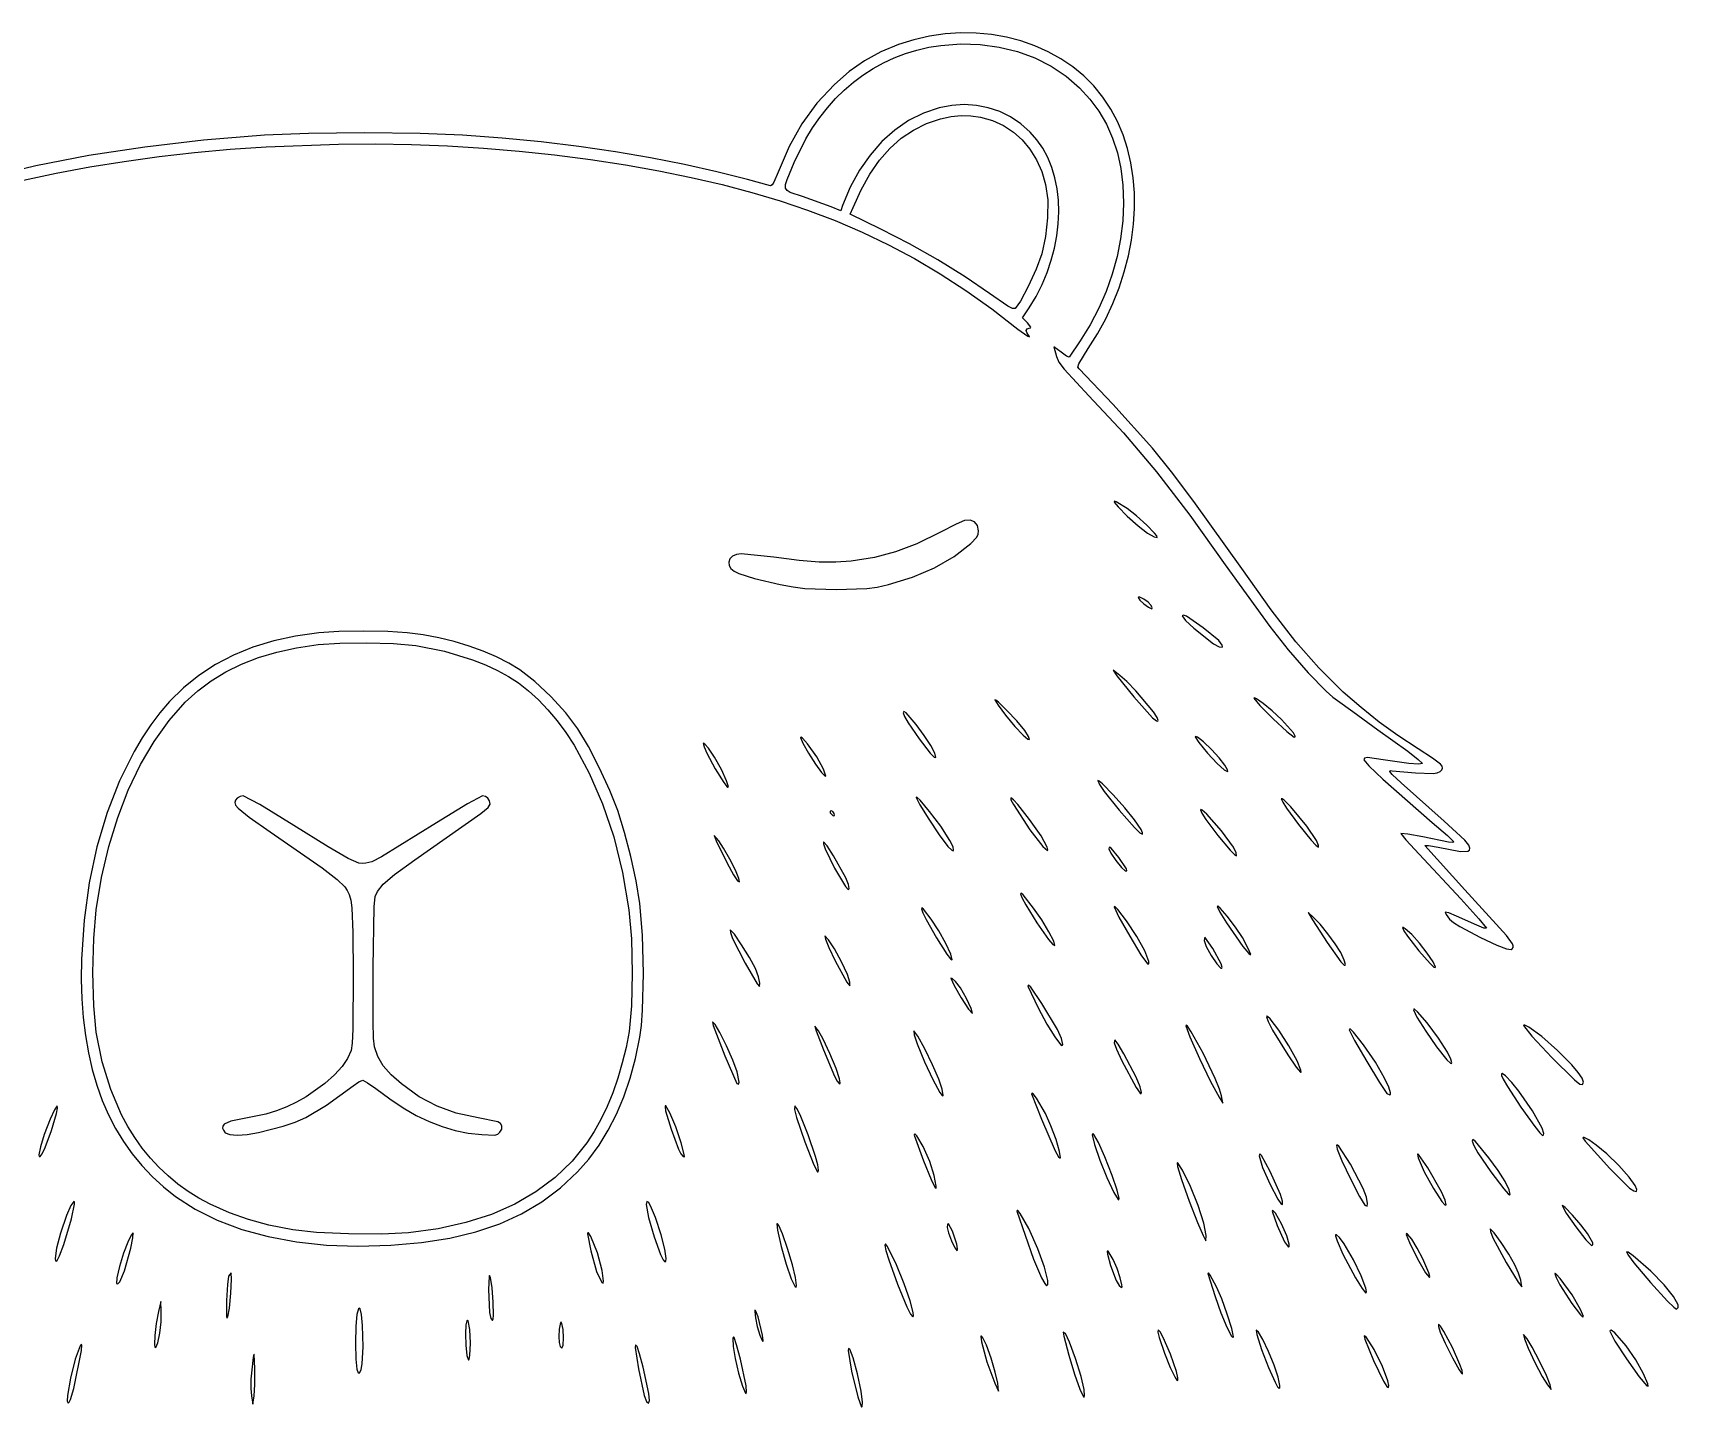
# Model space of a CAD drawing. Extents: x 32 to 537, y 39 to 304.
# Drawn here: x 221.1 to 537.4, y 39.5 to 303.7 of the extents above; entities that cross this region are included whole.
import ezdxf

# ---------------------------------------------------------------- set-up
doc = ezdxf.new("R2010")
doc.units = 0

msp = doc.modelspace()

# ---------------------------------------------------------------- linework, layer by layer
at = {"layer": 'Layer 1', "color": 7}
for points in [[(219.317931, 275.387447), (225.644388, 276.736564), (232.111198, 277.943261), (238.701722, 279.006608), (245.399319, 279.925674), (252.18735, 280.699529), (259.049175, 281.327243), (265.968154, 281.807886), (279.911015, 282.324237), (286.901618, 282.358085), (293.882815, 282.241141), (300.837968, 281.972475), (307.750436, 281.551157), (314.603579, 280.976257), (321.380758, 280.246843), (328.337168, 279.342023), (335.029408, 278.319793), (341.464506, 277.178501), (347.64949, 275.916493), (353.591388, 274.532115), (359.297227, 273.023714), (364.774037, 271.389635), (370.028844, 269.628225), (375.363096, 267.617184), (380.542731, 265.406465), (385.604958, 262.974984), (390.586982, 260.301657), (395.526012, 257.3654), (400.459254, 254.14513), (405.423915, 250.619761), (410.457203, 246.768211), (412.366614, 245.387967), (412.704509, 245.255124), (412.503315, 245.568766), (412.158254, 246.066514), (412.071162, 246.508037), (412.235425, 246.823884), (412.644427, 246.9446), (412.891922, 246.984839), (412.931059, 247.134218), (412.291649, 247.932378), (411.374426, 248.884879), (412.644427, 250.825158), (413.966095, 253.041803), (415.113252, 255.315912), (416.085847, 257.632189), (416.883826, 259.975337), (417.507139, 262.330062), (417.955734, 264.681065), (418.229559, 267.013052), (418.328562, 269.310725), (418.252692, 271.558789), (418.001898, 273.741948), (417.576127, 275.844904), (416.975328, 277.852363), (416.199449, 279.749027), (415.248438, 281.5196), (414.122244, 283.148787), (412.820816, 284.62129), (410.999668, 286.226361), (409.040028, 287.546592), (406.958844, 288.578261), (404.773067, 289.317648), (402.499648, 289.761032), (400.155534, 289.904692), (397.757677, 289.744909), (395.323027, 289.27796), (392.311874, 288.276195), (389.45699, 286.846548), (386.779047, 285.010931), (384.298714, 282.791255), (382.036663, 280.209429), (380.013564, 277.287367), (378.250087, 274.046977), (376.766904, 270.51017), (376.449404, 269.522392), (374.57968, 270.263226), (369.076344, 272.238783), (366.714936, 273.04025), (366.087377, 273.398402), (365.795508, 273.861561), (365.814525, 274.529773), (366.119623, 275.503082), (367.488843, 278.765176), (369.711413, 283.325107), (370.985918, 285.438571), (372.364345, 287.4369), (373.843024, 289.316993), (375.418286, 291.07575), (377.086463, 292.71007), (378.843884, 294.216852), (380.686883, 295.592996), (382.611788, 296.835402), (384.614931, 297.940968), (386.692644, 298.906595), (388.841256, 299.729181), (391.0571, 300.405625), (393.336506, 300.932829), (395.675805, 301.30769), (399.481191, 301.584056), (403.225805, 301.468094), (406.872028, 300.970966), (410.382238, 300.103835), (413.718815, 298.877862), (416.844138, 297.304211), (419.720588, 295.394042), (422.310544, 293.158518), (424.313661, 290.980941), (426.038966, 288.649574), (427.489766, 286.15615), (428.669367, 283.492401), (429.581078, 280.650057), (430.228205, 277.620852), (430.614056, 274.396516), (430.741938, 270.968782), (430.605581, 267.548558), (430.200093, 264.12544), (429.530848, 260.716378), (428.603221, 257.338322), (427.422586, 254.008222), (425.994318, 250.743027), (424.32379, 247.559688), (422.416377, 244.475154), (420.299709, 241.33543), (419.788181, 241.564735), (418.747486, 242.323208), (417.336374, 243.346264), (417.865541, 241.511819), (418.35006, 240.420963), (419.333979, 239.055602), (424.109712, 233.927092), (430.760128, 226.806488), (437.12281, 219.295624), (443.531794, 210.97778), (450.321117, 201.436238), (458.858345, 189.547619), (462.391086, 185.098758), (466.271092, 180.679662), (469.707922, 177.140307), (471.013131, 175.966149), (471.911131, 175.330666), (474.80391, 173.249276), (479.636969, 169.686218), (485.378431, 165.611632), (487.405802, 164.020824), (488.209474, 163.230381), (487.481318, 163.096986), (485.612146, 163.195103), (480.660025, 163.900659), (477.643773, 164.376909), (477.09807, 164.257847), (476.955856, 163.900659), (477.90064, 162.745862), (480.571831, 160.218538), (490.114475, 151.906207), (493.024894, 149.375025), (494.241978, 148.16676), (494.040233, 148.022893), (493.210102, 148.100614), (488.315308, 149.119261), (485.418118, 149.666066), (484.081972, 149.789539), (485.034472, 148.537177), (487.574474, 145.803147), (495.622222, 137.182135), (499.049129, 133.356147), (500.521426, 131.550916), (500.040766, 131.581784), (498.686981, 132.115361), (494.735867, 133.879251), (493.289477, 134.478974), (492.583921, 134.655363), (492.782359, 134.196751), (493.430589, 133.314806), (494.168666, 132.663821), (495.392916, 131.864007), (499.392537, 129.751748), (502.511315, 128.28331), (504.340248, 127.555705), (505.256369, 127.449872), (505.489946, 127.592912), (505.636707, 127.846747), (505.677911, 128.139029), (505.536386, 128.551201), (504.384345, 130.122165), (496.358646, 138.959254), (488.668086, 147.425926), (489.369232, 147.452385), (491.208087, 147.108426), (495.547257, 146.332314), (496.962778, 146.358773), (497.229015, 146.57044), (497.346424, 146.967315), (497.145231, 147.524043), (496.345417, 148.48426), (492.407532, 152.117874), (484.09961, 159.508573), (482.42612, 161.097176), (481.930026, 161.713435), (482.040269, 161.858956), (482.388637, 161.819269), (486.868918, 161.395935), (490.251177, 161.303331), (491.070835, 161.440583), (491.596143, 161.713435), (491.92074, 162.014192), (492.056408, 162.326938), (491.976275, 162.680199), (491.653469, 163.102499), (490.172353, 164.26832), (487.398085, 166.052605), (483.512015, 168.584338), (479.883913, 171.198754), (476.414562, 173.965305), (473.004742, 176.953445), (468.289644, 181.586412), (463.858973, 186.606333), (459.124031, 192.744119), (453.496119, 200.730682), (444.288613, 213.620308), (439.992439, 219.289561), (436.351108, 223.837641), (428.709055, 232.308723), (422.20471, 239.112928), (421.989185, 239.461297), (422.147384, 240.074248), (423.9686, 242.993486), (425.750181, 245.827045), (427.336941, 248.735224), (428.727538, 251.703348), (429.920627, 254.71674), (430.914865, 257.760725), (431.708908, 260.820627), (432.301413, 263.881768), (432.691036, 266.929474), (432.876434, 269.949067), (432.856263, 272.925873), (432.62918, 275.845214), (432.19384, 278.692415), (431.5489, 281.4528), (430.693018, 284.111692), (429.624848, 286.654415), (428.343048, 289.066293), (426.814174, 291.372278), (425.06986, 293.49786), (423.127006, 295.437924), (421.002509, 297.187353), (418.713268, 298.741032), (416.27618, 300.093844), (413.708144, 301.240674), (411.026058, 302.176406), (408.24682, 302.895923), (405.387328, 303.39411), (402.464482, 303.665851), (399.495178, 303.706029), (396.496315, 303.509529), (393.484792, 303.071235), (390.477506, 302.386031), (387.491355, 301.448801), (384.109096, 300.049265), (380.991421, 298.348764), (378.045724, 296.284462), (375.179403, 293.793518), (371.845651, 290.211168), (368.961691, 286.248479), (366.487835, 281.842612), (364.384396, 276.93073), (363.555368, 275.030139), (363.203692, 274.50483), (362.938006, 274.320173), (358.493004, 275.48434), (352.605538, 277.001561), (346.391065, 278.401373), (339.876454, 279.678815), (333.088578, 280.828927), (326.054309, 281.846747), (318.800518, 282.727314), (311.354077, 283.465667), (303.741858, 284.056846), (295.566228, 284.368834), (284.877054, 284.46254), (274.095277, 284.34458), (265.641834, 284.021568), (253.912517, 283.071272), (242.636299, 281.763789), (231.882633, 280.112347), (221.720973, 278.130175), (212.910342, 276.017917)], [(403.29581, 287.478792), (405.578876, 286.832836), (407.682935, 285.883023), (409.594344, 284.642995), (411.29946, 283.126394), (412.784642, 281.346863), (414.036246, 279.318045), (415.04063, 277.053582), (415.784151, 274.567117), (416.184333, 271.610397), (416.181026, 268.164197), (415.794073, 264.585705), (415.043317, 261.232109), (413.95632, 258.274837), (412.459218, 254.95707), (410.975346, 252.148627), (409.928036, 250.719325), (409.44903, 250.719876), (408.556612, 251.147068), (404.989144, 253.612104), (400.307118, 256.821833), (395.102541, 260.054712), (389.62015, 263.161915), (384.104686, 265.994612), (378.213294, 268.852114), (378.777739, 270.157392), (380.321142, 273.543165), (382.016682, 276.559762), (383.867664, 279.211729), (385.877396, 281.503615), (388.049185, 283.439966), (390.38634, 285.025331), (392.892166, 286.264257), (395.569971, 287.161292), (397.660181, 287.612738), (399.565182, 287.809522), (401.404038, 287.761566), (403.29581, 287.478792), (403.29581, 287.478792)], [(428.978048, 213.501246), (429.718331, 212.549296), (431.487182, 210.806904), (433.606606, 208.912376), (435.398608, 207.50402), (436.620101, 206.794054), (437.233053, 206.69263), (437.142172, 206.984154), (436.730896, 207.523312), (435.226628, 209.078291), (433.279184, 210.825094), (431.447494, 212.231245), (429.379333, 213.567391), (429.05136, 213.664957), (428.978048, 213.501246), (428.978048, 213.501246)], [(400.226641, 209.973466), (398.577404, 209.25468), (395.605249, 207.715686), (391.03016, 205.475546), (386.944549, 203.896865), (382.885397, 202.834121), (378.389683, 202.141794), (375.46383, 201.920205), (372.286623, 201.956586), (368.447958, 202.270778), (363.537729, 202.882628), (357.293558, 203.552906), (356.353185, 203.428331), (355.591405, 203.085475), (355.080979, 202.57064), (354.894668, 201.930127), (354.989201, 201.299605), (355.306977, 200.742258), (355.899258, 200.235346), (356.817308, 199.756133), (359.835765, 198.789852), (364.772452, 197.661513), (367.292059, 197.17038), (369.530545, 196.880992), (375.532181, 196.709013), (381.445622, 196.850124), (383.405194, 197.125732), (385.586354, 197.626236), (390.189556, 199.043962), (394.445492, 200.871793), (398.231792, 203.043583), (401.426086, 205.493185), (402.572615, 206.767596), (402.805228, 207.333694), (402.872476, 207.962631), (402.677346, 208.966395), (402.131642, 209.669195), (401.294897, 210.021421), (400.226641, 209.973466), (400.226641, 209.973466)], [(433.564162, 195.121512), (433.907569, 194.636442), (434.697461, 193.913247), (435.573343, 193.256198), (436.174719, 192.969566), (436.240865, 193.154774), (436.068886, 193.604566), (435.513812, 194.223582), (434.671003, 194.82606), (433.900955, 195.197028), (433.65587, 195.228517), (433.564162, 195.121512), (433.564162, 195.121512)], [(442.030834, 191.593732), (442.695049, 190.745962), (444.301842, 189.230119), (448.02806, 186.231506), (449.115608, 185.636193), (449.690526, 185.570047), (449.766112, 185.72301), (449.689975, 185.993381), (449.051116, 186.866507), (446.052503, 189.313904), (442.842223, 191.523176), (442.264549, 191.730433), (442.030834, 191.593732), (442.030834, 191.593732)], [(276.084063, 188.348174), (271.642367, 187.71903), (267.425568, 186.787683), (263.443586, 185.559505), (259.706344, 184.039873), (256.223764, 182.234159), (253.005767, 180.147739), (250.062276, 177.785987), (247.403211, 175.154277), (245.557328, 172.977191), (243.804876, 170.6443), (242.148335, 168.162684), (240.590186, 165.539423), (237.778987, 159.896284), (235.39112, 153.77152), (233.446432, 147.22177), (231.964764, 140.303669), (230.965961, 133.073856), (230.469867, 125.588968), (230.427768, 121.70481), (230.539872, 117.962762), (230.806591, 114.361894), (231.22834, 110.901276), (231.805532, 107.579978), (232.53858, 104.39707), (233.427897, 101.351621), (234.473898, 98.442701), (235.676995, 95.66938), (237.037602, 93.030728), (238.556132, 90.525815), (240.232999, 88.15371), (242.068615, 85.913484), (244.063396, 83.804205), (246.217753, 81.824945), (248.532101, 79.974773), (252.324327, 77.50388), (256.585361, 75.388107), (261.277998, 73.635311), (266.365029, 72.253344), (271.809248, 71.250063), (277.573447, 70.633321), (283.620421, 70.410975), (289.91296, 70.590878), (295.828744, 71.11908), (301.269105, 71.972224), (306.267941, 73.164366), (310.859154, 74.709561), (315.076643, 76.621866), (318.954307, 78.915336), (322.526046, 81.604028), (325.825761, 84.701998), (327.997895, 87.166069), (329.967044, 89.829406), (331.738582, 92.702755), (333.317884, 95.796866), (334.710323, 99.122488), (335.921275, 102.690369), (336.956113, 106.511257), (337.820213, 110.595903), (338.121177, 112.851271), (338.336151, 115.780086), (338.50813, 122.859348), (338.336151, 130.236267), (337.820213, 136.313419), (337.08875, 140.640462), (336.069552, 145.318078), (334.858531, 149.956006), (333.551599, 154.163986), (332.037961, 158.040685), (330.067916, 162.344026), (327.925892, 166.482002), (325.896316, 169.862607), (323.564123, 172.942249), (320.679612, 176.111187), (317.616506, 178.995699), (314.748532, 181.222059), (312.605267, 182.525201), (310.242895, 183.729538), (307.690353, 184.825562), (304.976581, 185.803763), (302.130517, 186.654633), (299.1811, 187.368664), (296.157269, 187.936347), (293.087962, 188.348174), (289.354579, 188.601182), (284.652158, 188.678904), (279.916665, 188.59126), (276.084063, 188.348174), (276.084063, 188.348174)], [(294.746019, 185.914006), (300.278019, 184.814331), (305.611581, 183.175567), (308.108864, 182.188133), (310.442435, 181.106855), (312.574262, 179.945374), (314.466309, 178.717335), (316.420214, 177.192052), (318.310349, 175.466265), (320.132479, 173.548655), (321.882364, 171.447903), (323.555769, 169.172692), (325.148455, 166.731702), (328.074721, 161.387116), (330.627262, 155.483596), (332.77218, 149.090597), (334.475574, 142.277572), (335.703545, 135.113974), (336.180346, 129.48937), (336.342955, 122.925494), (336.194678, 116.599744), (335.738823, 111.689515), (335.149987, 108.630888), (334.421417, 105.635514), (333.56221, 102.726955), (332.58146, 99.928778), (331.488261, 97.264546), (330.29171, 94.757824), (329.000901, 92.432177), (327.624929, 90.311168), (324.763913, 86.754036), (321.498167, 83.596259), (317.826451, 80.837012), (313.747524, 78.475466), (309.260147, 76.510796), (304.363078, 74.942174), (299.055078, 73.768774), (293.334907, 72.989768), (288.195373, 72.74558), (281.825525, 72.782511), (275.654115, 73.064182), (271.109893, 73.554213), (266.461492, 74.474743), (262.550617, 75.52095), (258.950628, 76.818512), (255.234883, 78.493105), (253.056401, 79.655765), (250.979981, 80.946635), (249.00681, 82.364111), (247.138077, 83.906594), (245.37497, 85.572479), (243.718679, 87.360166), (242.170392, 89.268053), (240.731297, 91.294537), (239.402584, 93.438016), (238.185439, 95.696889), (236.090613, 100.554408), (234.456328, 105.854277), (233.292091, 111.583681), (232.836236, 116.619587), (232.687959, 123.004869), (232.850568, 129.56213), (233.327369, 135.113974), (234.354835, 141.312463), (235.732874, 147.236859), (237.44495, 152.851197), (239.474526, 158.119509), (241.805066, 163.005829), (244.420032, 167.47419), (247.30289, 171.488624), (250.437102, 175.013166), (252.838197, 177.202319), (255.424501, 179.145078), (258.215857, 180.849712), (261.232109, 182.32449), (264.493101, 183.577679), (268.018676, 184.617547), (271.828678, 185.452363), (275.942952, 186.090395), (280.111244, 186.390256), (285.26511, 186.451992), (290.458664, 186.288833), (294.746019, 185.914006), (294.746019, 185.914006)], [(429.471937, 180.093169), (432.713085, 176.040632), (436.351108, 172.014553), (437.122259, 171.402703), (437.329034, 171.353507), (437.413852, 171.458927), (437.209351, 172.084006), (436.492219, 173.17872), (433.10996, 177.173931), (431.37749, 178.983021), (430.07166, 180.163725), (428.801659, 181.151503), (429.471937, 180.093169), (429.471937, 180.093169)], [(406.047478, 175.436499), (406.643342, 174.407931), (408.089181, 172.499623), (409.872363, 170.366418), (411.480259, 168.663162), (412.357794, 167.907996), (412.706163, 167.834134), (412.512135, 168.395271), (411.762482, 169.545107), (410.234512, 171.398294), (408.349354, 173.443304), (406.74201, 175.012063), (406.240955, 175.409076), (406.047478, 175.436499), (406.047478, 175.436499)], [(455.789176, 175.754), (456.937358, 174.391946), (459.497755, 171.842574), (462.144141, 169.379191), (463.550292, 168.275106), (463.720618, 168.328023), (463.755344, 168.486773), (463.418, 169.121773), (461.116124, 171.661775), (459.316405, 173.342982), (457.592754, 174.766221), (456.29905, 175.660293), (455.924017, 175.824142), (455.789176, 175.754), (455.789176, 175.754)], [(388.408578, 172.967053), (388.668269, 172.252816), (389.355015, 171.05654), (391.455698, 167.975245), (393.602683, 165.237908), (394.347306, 164.47158), (394.688026, 164.35927), (394.484628, 165.182786), (393.695838, 166.661147), (392.450642, 168.57607), (390.878024, 170.709274), (388.968613, 172.949414), (388.541421, 173.21951), (388.408578, 172.967053), (388.408578, 172.967053)], [(368.65301, 168.20455), (369.108314, 167.132436), (370.205233, 165.210347), (371.540277, 163.109664), (372.709957, 161.501768), (373.332693, 160.852712), (373.570956, 160.813851), (373.115652, 162.11031), (371.787222, 164.478333), (370.028844, 167.005105), (369.049885, 168.067849), (368.758843, 168.270145), (368.65301, 168.20455), (368.65301, 168.20455)], [(444.50028, 168.345662), (445.232294, 167.249294), (446.916809, 165.236805), (448.786533, 163.191244), (450.074172, 161.995658), (450.724056, 161.684772), (450.823895, 161.764974), (450.775319, 161.995658), (450.237883, 162.888627), (449.121672, 164.323992), (447.640555, 165.944566), (446.136288, 167.366703), (444.969364, 168.272901), (444.625061, 168.433305), (444.50028, 168.345662), (444.50028, 168.345662)], [(349.955776, 167.146216), (350.144705, 166.417854), (350.666844, 165.228537), (352.284111, 162.202915), (353.954294, 159.541094), (354.542579, 158.806531), (354.728356, 158.668822), (354.824112, 158.714822), (354.481807, 159.902692), (353.461507, 162.079442), (352.170009, 164.434787), (351.01411, 166.158438), (350.273276, 166.956598), (349.955776, 167.146216), (349.955776, 167.146216)], [(425.803046, 159.949545), (426.142526, 159.192864), (427.063676, 157.838389), (429.9085, 154.225722), (432.852543, 150.890868), (433.897716, 149.883659), (434.410829, 149.61315), (434.41579, 149.920246), (434.139631, 150.51549), (432.902703, 152.360408), (431.017546, 154.72788), (428.801659, 157.197877), (426.70704, 159.301316), (426.058259, 159.85198), (425.803046, 159.949545), (425.803046, 159.949545)], [(260.42072, 156.562876), (260.075728, 156.140714), (259.94943, 155.712351), (260.095158, 155.225283), (260.566241, 154.627007), (262.697791, 152.886819), (266.770724, 150.071761), (276.710244, 143.157312), (279.61956, 140.913865), (281.09351, 139.523699), (281.577064, 138.829374), (281.952304, 138.023841), (282.233287, 136.959513), (282.434067, 135.488801), (282.651246, 130.737873), (282.716289, 122.590355), (282.650143, 112.108439), (282.512891, 109.42898), (282.292956, 108.055901), (281.639214, 106.527932), (280.581982, 104.960274), (279.127875, 103.35293), (277.283508, 101.705897), (273.662573, 99.133925), (271.822132, 98.088131), (269.932496, 97.190339), (267.971754, 96.431453), (265.917993, 95.802378), (261.443776, 94.897282), (259.209148, 94.443632), (257.933635, 93.860997), (257.645211, 93.514075), (257.584164, 93.126226), (257.746359, 92.694555), (258.127663, 92.216169), (258.972538, 91.864563), (260.408593, 91.771338), (262.296093, 91.910451), (264.495305, 92.255857), (269.269935, 93.461365), (271.565886, 94.269379), (273.614617, 95.179504), (277.596598, 97.538707), (282.716289, 101.247286), (283.81872, 102.001349), (284.550735, 102.30562), (285.472367, 101.842599), (287.055459, 100.718119), (289.735951, 98.719962), (292.320119, 97.002926), (294.837314, 95.55378), (297.316889, 94.359296), (299.788195, 93.406244), (302.280585, 92.681395), (304.823412, 92.171521), (307.446027, 91.863391), (309.915473, 91.788426), (310.482123, 91.967571), (310.903251, 92.322003), (311.249415, 92.928891), (311.291307, 93.525858), (311.042158, 94.023605), (310.515196, 94.332837), (306.705193, 95.073671), (302.49115, 95.994201), (298.816195, 97.304992), (295.39921, 99.13172), (291.959073, 101.600064), (289.983516, 103.358993), (288.484209, 105.114615), (287.434695, 106.90331), (286.808514, 108.761457), (286.635432, 110.393607), (286.535111, 113.457815), (286.526292, 124.001467), (286.724729, 135.674009), (286.957893, 137.658937), (287.372959, 138.641754), (288.472634, 140.017588), (290.667023, 141.896131), (294.521674, 144.713945), (300.602134, 148.907594), (307.225541, 153.608361), (308.619014, 154.781347), (309.033528, 155.398709), (308.92108, 156.033709), (308.610194, 156.536418), (308.140559, 156.867147), (307.55186, 156.98621), (304.67231, 155.469265), (298.697133, 151.835651), (288.14907, 145.27839), (286.255094, 144.319826), (285.11518, 144.039257), (284.471842, 143.99268), (283.778482, 144.083355), (281.724101, 144.947661), (277.916855, 147.174572), (271.32156, 151.306484), (264.759889, 155.323744), (261.584887, 156.98621), (260.949887, 156.867147), (260.42072, 156.562876), (260.42072, 156.562876)], [(390.878024, 156.66871), (391.603975, 155.271929), (393.325421, 152.532388), (395.357753, 149.515033), (397.016361, 147.284815), (397.771527, 146.528547), (397.994907, 146.438975), (398.109973, 146.526342), (397.998627, 147.185596), (397.404417, 148.413705), (395.630605, 151.142222), (393.479762, 154.022875), (391.659648, 156.162694), (391.09479, 156.675738), (390.937366, 156.744209), (390.878024, 156.66871), (390.878024, 156.66871)], [(409.610536, 155.328153), (412.763489, 150.442178), (415.254984, 147.249537), (416.181026, 146.464606), (416.227328, 146.614537), (416.101651, 147.108426), (414.911025, 149.300611), (412.714982, 152.475061), (410.466022, 155.338626), (409.619355, 156.249717), (409.116647, 156.598154), (409.125466, 156.240966), (409.610536, 155.328153), (409.610536, 155.328153)], [(461.080846, 156.457043), (461.356729, 155.805093), (462.090673, 154.634724), (464.370501, 151.482873), (466.79585, 148.489772), (467.711694, 147.517841), (468.242239, 147.143704), (468.266493, 147.474984), (467.827725, 148.391656), (465.98446, 151.200651), (462.910882, 154.860723), (461.623793, 156.15167), (461.232224, 156.456905), (461.080846, 156.457043), (461.080846, 156.457043)], [(374.368014, 153.740652), (374.932458, 153.176208), (375.183813, 153.229124), (375.144125, 153.599541), (374.888912, 153.978778), (374.58409, 154.146347), (374.365258, 154.075791), (374.368014, 153.740652), (374.368014, 153.740652)], [(445.558614, 154.305097), (445.841319, 153.64543), (446.589938, 152.480573), (448.887956, 149.392664), (451.258735, 146.556108), (452.098305, 145.705444), (452.508341, 145.485647), (452.438336, 146.026941), (451.86893, 147.117245), (449.615561, 150.283428), (446.793337, 153.471659), (445.894856, 154.267063), (445.646119, 154.391294), (445.558614, 154.305097), (445.558614, 154.305097)], [(352.4605, 148.343149), (354.550709, 144.034848), (355.804174, 141.80959), (356.588002, 140.652589), (356.976058, 140.47179), (356.834947, 141.1112), (356.183961, 142.692638), (355.093106, 144.846237), (353.903031, 146.940305), (352.954389, 148.343149), (352.072444, 149.401483), (352.4605, 148.343149), (352.4605, 148.343149)], [(373.415513, 146.790926), (375.210271, 143.069118), (377.296071, 139.558977), (377.837916, 139.024849), (377.97882, 139.031257), (378.032495, 139.201789), (377.876501, 139.980657), (377.366627, 141.252311), (375.007424, 145.450369), (373.769945, 147.36419), (373.098013, 148.16676), (373.111242, 147.756656), (373.415513, 146.790926), (373.415513, 146.790926)], [(427.919714, 146.826204), (428.335882, 145.966307), (429.291138, 144.577244), (430.345614, 143.254326), (431.059438, 142.592868), (431.383002, 142.588458), (431.319612, 142.954465), (429.859993, 145.168147), (428.400374, 146.923218), (428.039328, 147.102914), (427.919714, 146.826204), (427.919714, 146.826204)], [(410.98637, 138.112587), (411.252469, 137.34371), (411.957612, 136.022929), (414.126094, 132.560743), (416.373952, 129.396214), (417.178313, 128.447503), (417.583319, 128.199525), (417.365588, 129.056114), (416.423561, 130.871819), (415.038356, 133.150544), (413.491094, 135.396196), (411.497898, 137.945017), (411.09992, 138.283464), (410.98637, 138.112587), (410.98637, 138.112587)], [(391.936358, 135.290363), (392.180822, 134.536162), (392.827122, 133.21228), (394.802679, 129.72529), (396.817924, 126.569029), (397.513833, 125.658559), (397.827751, 125.483135), (397.546631, 126.572337), (396.584208, 128.614039), (395.23814, 131.039388), (393.806081, 133.279528), (392.315594, 135.224217), (392.020143, 135.457381), (391.936358, 135.290363), (391.936358, 135.290363)], [(428.978048, 135.643141), (429.891412, 133.700657), (431.945793, 130.05161), (434.112622, 126.455479), (435.36333, 124.671745), (435.637835, 124.676155), (435.627913, 125.130357), (434.834163, 127.176469), (433.308949, 129.947981), (431.363709, 132.944389), (429.689667, 135.173505), (429.170353, 135.69027), (429.027924, 135.744944), (428.978048, 135.643141), (428.978048, 135.643141)], [(448.733616, 135.748974), (449.257822, 134.661426), (450.546013, 132.578382), (453.707786, 128.058414), (454.852109, 126.705731), (455.131576, 126.467192), (455.215912, 126.52383), (454.799193, 127.532554), (453.601952, 129.751748), (452.285649, 131.745495), (450.691534, 133.848383), (449.335543, 135.40226), (448.908076, 135.767647), (448.733616, 135.748974), (448.733616, 135.748974)], [(467.078072, 133.173695), (469.891477, 128.772789), (472.546131, 125.059801), (473.200424, 124.428108), (473.362826, 124.413638), (473.414847, 124.583551), (473.186092, 125.426911), (472.510853, 126.858969), (471.465748, 128.543484), (470.050227, 130.492582), (468.542101, 132.335847), (467.219183, 133.702862), (466.266683, 134.584807), (467.078072, 133.173695), (467.078072, 133.173695)], [(355.635502, 129.575359), (358.034392, 124.804037), (360.327449, 120.826465), (360.79488, 120.332576), (360.891894, 121.002854), (360.622901, 122.18466), (360.009949, 123.7898), (358.882713, 125.890483), (357.368524, 128.345046), (355.966782, 130.38289), (355.17689, 131.233416), (355.207758, 130.748346), (355.635502, 129.575359), (355.635502, 129.575359)], [(373.450791, 129.469526), (374.116108, 127.831864), (375.360202, 125.258239), (377.613571, 121.179243), (378.142738, 120.473687), (378.178016, 121.179243), (377.702317, 122.645477), (376.568466, 125.07744), (375.216334, 127.588778), (374.085791, 129.293137), (373.358187, 130.082478), (373.450791, 129.469526), (373.450791, 129.469526)], [(446.26417, 129.187304), (446.675928, 128.04298), (447.626775, 126.303343), (448.69007, 124.68277), (449.439172, 123.895634), (449.633062, 123.881233), (449.713677, 124.018555), (449.545005, 124.720252), (447.957504, 127.63508), (446.405281, 129.822304), (446.26417, 129.187304), (446.26417, 129.187304)], [(484.364194, 131.692027), (484.635599, 131.075148), (485.351421, 130.004756), (487.525967, 127.216157), (489.707127, 124.751671), (490.431218, 124.086423), (490.637071, 123.973501), (490.714198, 124.036745), (490.261099, 125.063108), (489.126697, 126.770774), (487.648337, 128.690107), (486.163362, 130.351471), (484.893361, 131.458312), (484.506408, 131.705808), (484.364194, 131.692027), (484.364194, 131.692027)], [(397.580806, 121.920077), (398.186041, 120.524399), (399.538724, 118.162991), (400.944324, 115.986792), (401.708309, 115.146739), (401.469632, 116.13121), (400.56619, 118.048338), (399.431237, 120.05807), (398.498029, 121.320354), (397.854209, 121.858341), (397.580806, 121.920077), (397.580806, 121.920077)], [(412.397482, 120.403131), (414.373039, 116.240351), (416.049286, 113.108895), (417.570089, 110.635591), (418.674174, 109.200776), (418.988298, 108.991659), (419.100264, 109.184791), (418.829066, 110.330217), (418.04193, 112.077571), (415.078595, 117.087018), (412.931059, 120.226742), (412.513788, 120.619208), (412.397482, 120.403131), (412.397482, 120.403131)], [(458.258622, 114.511739), (458.565098, 113.608848), (459.41397, 111.971737), (462.315569, 107.209234), (463.931182, 104.84507), (464.789425, 103.853433), (464.92523, 103.879547), (464.860532, 104.257475), (464.114737, 106.080345), (462.529992, 108.965407), (460.591367, 111.962918), (458.950398, 114.12699), (458.44514, 114.600898), (458.306948, 114.634091), (458.258622, 114.511739), (458.258622, 114.511739)], [(486.480862, 115.887573), (487.166574, 114.422442), (488.844475, 111.76007), (490.945709, 108.75374), (492.901422, 106.256734), (493.602568, 105.580392), (493.784469, 105.519414), (493.853922, 105.634962), (493.655485, 106.370835), (493.007255, 107.738401), (491.317779, 110.435499), (489.148746, 113.334342), (487.277369, 115.472508), (486.696181, 115.955579), (486.536716, 115.99798), (486.480862, 115.887573), (486.480862, 115.887573)], [(351.860777, 112.818404), (354.114147, 107.010797), (356.446891, 101.705897), (356.764943, 101.55762), (356.874635, 101.921974), (356.482169, 103.963677), (355.666921, 106.184524), (354.458105, 108.951076), (353.202987, 111.499345), (352.248833, 113.065349), (351.776992, 113.53719), (351.860777, 112.818404), (351.860777, 112.818404)], [(371.686901, 111.830626), (373.080374, 108.174964), (375.214681, 103.117009), (375.73117, 102.111592), (376.118674, 101.6618), (376.240286, 101.657666), (376.301127, 101.807321), (376.202459, 102.587842), (375.50903, 104.587653), (374.306277, 107.473818), (373.037379, 110.227691), (372.145512, 111.830626), (371.439956, 112.712571), (371.686901, 111.830626), (371.686901, 111.830626)], [(391.124969, 109.290624), (392.507417, 105.856551), (394.114762, 102.429092), (395.470753, 99.954134), (395.905662, 99.369432), (396.0363, 99.292004), (396.099138, 99.377563), (395.900701, 100.621105), (395.252471, 102.552565), (394.051924, 105.297067), (392.553719, 108.342534), (391.214266, 110.812531), (390.489968, 111.830626), (390.542885, 111.076563), (391.124969, 109.290624), (391.124969, 109.290624)], [(442.73639, 112.783127), (443.510848, 110.633937), (445.360176, 106.490449), (447.493932, 102.062534), (449.121672, 99.060062), (449.862506, 97.895895), (449.615561, 99.307007), (449.211451, 100.626893), (448.386901, 102.62312), (446.056913, 107.500276), (443.786456, 111.649827), (443.03632, 112.736549), (442.82101, 112.907736), (442.73639, 112.783127), (442.73639, 112.783127)], [(474.133632, 112.042293), (475.174878, 109.955942), (477.515891, 105.908365), (479.982581, 101.867404), (481.400859, 99.800896), (481.964201, 99.489459), (482.074306, 99.595637), (482.071137, 99.875862), (481.728281, 100.956795), (480.942247, 102.728954), (479.178909, 105.791508), (476.916168, 109.105416), (474.964314, 111.559428), (474.358183, 112.116707), (474.19188, 112.167143), (474.133632, 112.042293), (474.133632, 112.042293)], [(507.647542, 112.818404), (509.257092, 110.81198), (513.115601, 106.715345), (517.445951, 102.411453), (518.493261, 101.585732), (518.971716, 101.494231), (519.143144, 101.975442), (518.887931, 102.724544), (518.163082, 103.81099), (516.925603, 105.304233), (514.181101, 108.055901), (511.135634, 110.701736), (508.665637, 112.527363), (507.920325, 112.909355), (507.71802, 112.928579), (507.647542, 112.818404), (507.647542, 112.818404)], [(428.978048, 109.502291), (429.395869, 108.321036), (430.442077, 106.058296), (433.176106, 100.894508), (433.940642, 99.805306), (434.139149, 99.731167), (434.212392, 99.933188), (433.974818, 101.053258), (433.211384, 102.94062), (430.847771, 107.390033), (429.70896, 109.285663), (429.119159, 110.066736), (428.978048, 109.502291), (428.978048, 109.502291)], [(503.414206, 103.258121), (503.729157, 102.509225), (504.564593, 101.083575), (507.140424, 97.159471), (509.828702, 93.400732), (510.804698, 92.181787), (511.316433, 91.72228), (511.490643, 91.820801), (511.519487, 92.101999), (511.194615, 93.126226), (509.389383, 96.418637), (506.757329, 100.220371), (505.398927, 101.881253), (504.15504, 103.152287), (503.546498, 103.615308), (503.440664, 103.53428), (503.414206, 103.258121), (503.414206, 103.258121)], [(413.103038, 99.730341), (414.977171, 94.822317), (417.618596, 88.723667), (418.288875, 87.616826), (418.521488, 87.36933), (418.641653, 87.383111), (418.487312, 88.622795), (417.803805, 90.897661), (416.816026, 93.54956), (415.748873, 95.920338), (414.015851, 98.896903), (413.372582, 99.705536), (413.180553, 99.83142), (413.103038, 99.730341), (413.103038, 99.730341)], [(224.437364, 94.826726), (223.321703, 91.896464), (222.57646, 89.508598), (222.294237, 87.980628), (222.355698, 87.638323), (222.56764, 87.630055), (222.954525, 88.190228), (223.486517, 89.35977), (224.706357, 92.6836), (225.668228, 95.914826), (225.877759, 96.968613), (225.813198, 97.366728), (225.284031, 96.612665), (224.437364, 94.826726), (224.437364, 94.826726)], [(342.759105, 96.414227), (343.835078, 92.926135), (345.228551, 89.041167), (345.667318, 88.187334), (346.092857, 87.660923), (346.359645, 87.57769), (346.322163, 88.053389), (345.72244, 90.311168), (344.73852, 93.36821), (343.592543, 96.061449), (342.77068, 97.405313), (342.672831, 97.414942), (342.633221, 97.263237), (342.759105, 96.414227), (342.759105, 96.414227)], [(367.912176, 95.179504), (369.477629, 90.44346), (371.228289, 86.077832), (371.951484, 84.706408), (372.101415, 84.683808), (372.145512, 85.054776), (371.996271, 86.04972), (371.553507, 87.663128), (370.134678, 91.819294), (368.583557, 95.671189), (367.975428, 96.904258), (367.594676, 97.366728), (367.554988, 96.722908), (367.912176, 95.179504), (367.912176, 95.179504)], [(390.525246, 91.757558), (392.289136, 86.818666), (393.760331, 83.247891), (394.560144, 81.641649), (394.725854, 81.55249), (394.744802, 81.927178), (394.370526, 84.03172), (393.506771, 86.682516), (392.22299, 89.574744), (391.051657, 91.62692), (390.674557, 92.000024), (390.567268, 91.964186), (390.525246, 91.757558), (390.525246, 91.757558)], [(424.744712, 91.828113), (425.171353, 89.9628), (426.199921, 86.959777), (427.532761, 83.612796), (428.872215, 80.715606), (429.701243, 79.377806), (429.886727, 79.301118), (429.921729, 79.591127), (429.546903, 81.186896), (428.589992, 83.996442), (427.200378, 87.566665), (425.966206, 90.333217), (425.082607, 91.889298), (424.833251, 92.086289), (424.744712, 91.828113), (424.744712, 91.828113)], [(471.805297, 89.041167), (472.707637, 86.848983), (474.393806, 83.330573), (476.126276, 79.977529), (477.167523, 78.281438), (477.559988, 78.113869), (477.661412, 78.634216), (477.441477, 79.8287), (476.801516, 81.522586), (474.380577, 86.183665), (472.127207, 89.623251), (471.866689, 89.854761), (471.726473, 89.834918), (471.805297, 89.041167), (471.805297, 89.041167)], [(497.769758, 90.59339), (498.073409, 89.786204), (498.876048, 88.389079), (501.328406, 84.732866), (503.827067, 81.440455), (504.687583, 80.498083), (504.949557, 80.302152), (505.072263, 80.327551), (504.899181, 81.26131), (504.084484, 82.876372), (502.740621, 84.980913), (500.980038, 87.383111), (498.395939, 90.549293), (497.904255, 90.895457), (497.769758, 90.59339), (497.769758, 90.59339)], [(519.500883, 90.59339), (524.241337, 85.341408), (528.002833, 81.597551), (528.85887, 81.039721), (529.347799, 80.944912), (529.446466, 81.299895), (529.131722, 82.091441), (527.947711, 83.696029), (525.930262, 85.905853), (523.635, 88.148749), (521.617551, 89.852557), (520.200375, 90.841437), (519.328904, 91.307766), (519.11951, 91.338772), (519.072588, 91.231698), (519.500883, 90.59339), (519.500883, 90.59339)], [(441.148889, 85.725054), (441.92004, 83.230803), (443.402258, 79.079598), (444.983696, 74.935008), (446.052503, 72.460601), (446.58167, 71.437545), (446.616948, 72.460601), (446.198575, 74.829726), (445.122051, 78.210883), (443.655266, 81.856623), (442.066112, 85.019498), (441.13125, 86.483527), (441.05408, 86.358952), (441.148889, 85.725054), (441.148889, 85.725054)], [(456.84751, 87.771166), (457.502905, 85.541499), (458.915671, 82.289878), (460.414426, 79.441747), (460.986244, 78.614441), (461.327791, 78.422549), (461.339917, 79.037706), (460.922096, 80.354009), (458.9289, 84.772553), (457.253205, 87.859361), (456.934602, 88.155915), (456.84751, 87.771166), (456.84751, 87.771166)], [(487.398085, 87.418388), (488.563355, 84.677744), (490.317323, 81.474079), (491.952228, 78.984789), (492.503857, 78.375972), (492.67451, 78.294909), (492.76031, 78.387272), (492.591087, 79.281895), (491.909233, 80.834669), (489.23253, 85.478109), (487.46864, 88.009292), (487.308788, 88.137725), (487.248154, 88.077642), (487.398085, 87.418388), (487.398085, 87.418388)], [(227.612366, 76.305881), (226.447096, 72.924725), (225.672087, 69.999975), (225.399786, 68.040954), (225.487292, 67.582756), (225.742642, 67.556987), (226.247556, 68.54697), (227.05674, 70.740808), (228.529588, 75.670881), (229.155769, 78.471056), (229.154667, 78.920297), (228.9882, 79.022272), (228.445804, 78.219702), (227.612366, 76.305881), (227.612366, 76.305881)], [(339.019658, 78.422549), (339.49205, 75.908455), (340.576291, 72.200427), (341.77298, 68.842973), (342.25743, 67.778369), (342.582716, 67.380598), (342.77888, 67.552164), (342.842338, 68.045364), (342.595945, 69.867683), (341.893145, 72.589586), (340.783548, 75.953103), (340.061456, 77.742901), (339.504728, 78.788557), (339.146438, 79.033848), (339.019658, 78.422549), (339.019658, 78.422549)], [(410.280814, 77.117271), (413.455816, 67.909765), (414.99922, 64.346707), (415.608864, 63.216715), (415.96054, 62.794484), (416.204177, 63.054727), (416.209689, 63.785018), (415.598942, 66.353132), (414.313508, 69.89359), (412.538593, 73.801158), (410.920224, 76.676298), (410.450037, 77.24405), (410.324291, 77.272851), (410.280814, 77.117271), (410.280814, 77.117271)], [(459.316956, 77.117271), (460.287095, 74.370012), (461.680569, 71.225878), (462.451168, 70.23369), (462.592141, 70.34035), (462.580152, 70.776086), (462.127053, 72.416504), (461.151402, 74.71838), (459.943137, 76.751264), (459.494447, 77.223655), (459.363947, 77.252939), (459.316956, 77.117271), (459.316956, 77.117271)], [(515.05588, 78.210883), (515.868923, 76.731971), (517.697305, 74.131887), (519.624906, 71.65748), (520.735606, 70.5556), (520.99578, 70.665843), (520.964911, 71.04067), (519.924216, 72.848657), (518.647601, 74.539787), (517.040256, 76.402895), (515.657807, 77.829441), (515.224552, 78.188834), (515.05588, 78.210883), (515.05588, 78.210883)], [(239.359873, 71.1906), (238.547381, 69.056845), (237.781191, 66.503063), (237.266356, 64.299854), (237.207927, 63.217818), (237.49015, 63.171515), (237.825289, 63.535318), (238.76015, 65.651986), (239.972825, 70.035252), (240.372456, 72.041677), (240.418207, 72.989768), (240.034561, 72.513518), (239.359873, 71.1906), (239.359873, 71.1906)], [(327.730762, 72.778101), (328.348123, 69.501676), (329.494652, 65.510875), (330.46424, 63.439406), (330.720624, 63.299535), (330.821979, 63.676429), (330.551332, 65.739078), (329.635763, 69.144488), (328.40545, 72.257754), (327.934161, 72.964412), (327.790913, 72.998174), (327.730762, 72.778101), (327.730762, 72.778101)], [(364.243285, 73.483657), (364.941675, 70.372045), (365.914571, 66.979313), (366.90731, 64.122362), (367.665232, 62.618095), (367.863463, 62.558702), (367.934776, 62.857323), (367.731377, 64.373166), (367.124489, 66.854738), (366.183564, 69.991155), (365.205707, 72.784165), (364.499049, 74.39647), (364.274291, 74.713351), (364.149578, 74.679244), (364.243285, 73.483657), (364.243285, 73.483657)], [(396.87525, 74.012824), (397.128258, 72.964963), (397.708688, 71.450774), (398.348649, 70.08872), (398.780251, 69.497266), (398.875612, 69.869337), (398.722925, 70.806954), (397.898306, 73.307268), (397.122195, 74.71838), (396.935884, 74.626879), (396.87525, 74.012824), (396.87525, 74.012824)], [(485.06975, 72.672268), (485.71357, 71.106816), (487.256974, 67.980321), (488.795968, 65.281569), (489.567669, 64.381985), (489.624445, 64.606881), (489.439787, 65.281569), (488.28003, 67.980321), (487.183111, 70.052891), (486.145723, 71.728587), (485.372919, 72.703136), (485.149814, 72.832396), (485.06975, 72.672268), (485.06975, 72.672268)], [(501.756149, 72.037268), (504.296151, 67.265945), (506.624486, 63.50004), (507.330042, 62.618095), (507.118375, 63.852818), (506.686222, 65.246291), (505.989485, 66.851431), (504.829177, 68.863919), (503.34806, 71.124455), (502.00585, 72.968271), (501.26226, 73.730602), (501.297538, 73.227893), (501.756149, 72.037268), (501.756149, 72.037268)], [(384.880798, 70.626156), (385.083714, 69.555902), (385.624388, 67.765898), (387.310556, 63.089936), (389.122402, 58.724859), (389.820172, 57.323462), (390.243024, 56.797258), (390.381585, 57.022361), (390.332872, 57.658808), (389.744725, 59.932572), (388.620796, 63.152223), (387.103299, 66.851431), (385.409965, 70.352753), (385.009782, 70.879715), (384.880798, 70.626156), (384.880798, 70.626156)], [(471.840575, 71.437545), (472.934187, 68.897543), (475.346306, 64.333478), (476.620166, 62.254844), (477.308634, 61.383372), (477.46263, 61.639136), (477.343361, 62.344692), (476.448738, 64.734763), (474.952187, 67.812751), (473.181131, 70.837822), (472.262255, 72.067584), (471.677415, 72.606122), (471.536097, 72.602746), (471.509294, 72.410441), (471.840575, 71.437545), (471.840575, 71.437545)], [(427.708047, 68.897543), (428.272492, 66.675042), (429.357284, 63.843999), (429.939368, 62.835274), (430.38916, 62.441706), (430.484382, 62.586814), (430.463023, 62.987409), (430.133396, 64.346707), (429.525956, 66.10288), (428.766381, 67.839209), (427.787422, 69.42671), (427.605521, 69.456476), (427.708047, 68.897543), (427.708047, 68.897543)], [(527.40311, 69.320877), (527.796747, 68.607742), (528.839027, 67.233975), (532.037731, 63.447123), (535.335654, 59.84548), (536.501957, 58.703224), (537.069227, 58.314203), (537.351794, 58.597597), (537.338772, 59.112915), (536.500373, 60.735142), (534.702859, 62.972527), (532.095057, 65.616708), (528.703979, 68.580043), (527.744312, 69.26796), (527.40311, 69.320877), (527.40311, 69.320877)], [(258.762663, 64.664207), (258.542177, 63.01938), (258.374607, 59.97226), (258.339329, 56.956008), (258.434138, 56.569055), (258.621552, 56.797258), (258.923618, 58.507129), (259.185997, 61.374553), (259.316083, 64.069997), (259.221274, 65.26393), (258.762663, 64.664207), (258.762663, 64.664207)], [(308.716028, 62.088928), (308.892417, 57.661564), (309.142669, 56.492987), (309.492139, 56.091702), (309.617196, 56.382813), (309.679001, 57.163816), (309.63766, 59.641531), (309.417725, 62.416901), (309.068806, 64.381985), (308.914465, 64.757914), (308.813042, 64.558374), (308.716028, 62.088928), (308.716028, 62.088928)], [(446.969726, 65.158097), (448.34556, 60.748372), (449.477757, 57.591008), (450.629798, 54.856979), (451.530484, 53.128367), (451.80182, 52.822993), (451.908618, 52.987256), (451.56025, 54.601215), (450.709173, 57.326425), (449.646429, 60.28976), (448.66306, 62.618095), (447.445976, 64.840596), (447.095403, 65.267237), (446.969726, 65.158097), (446.969726, 65.158097)], [(513.644768, 65.158097), (513.909351, 64.383087), (514.623727, 63.006151), (516.925603, 59.372537), (518.578148, 57.180904), (518.995556, 56.815173), (519.139285, 56.894272), (518.602401, 58.261287), (516.960881, 61.030594), (514.681053, 64.218825), (513.939668, 65.053917), (513.727933, 65.207913), (513.644768, 65.158097), (513.644768, 65.158097)], [(245.251266, 57.855592), (244.821869, 55.56915), (244.567758, 53.24302), (244.531929, 51.485744), (244.609306, 51.010596), (244.757376, 50.905865), (245.165827, 51.823639), (245.537898, 53.670763), (245.784291, 55.881689), (245.81571, 57.89087), (245.709877, 59.795871), (245.251266, 57.855592), (245.251266, 57.855592)], [(283.421845, 57.255869), (283.217895, 55.018485), (283.139623, 51.79222), (283.193642, 48.678403), (283.386567, 46.778363), (283.685395, 46.087138), (283.828324, 46.008177), (283.964793, 46.090446), (284.211944, 46.689066), (284.414033, 47.78378), (284.631763, 51.064615), (284.515457, 55.139201), (284.299932, 57.285635), (284.034797, 58.36712), (283.888794, 58.502306), (283.736589, 58.363813), (283.421845, 57.255869), (283.421845, 57.255869)], [(359.868838, 57.855592), (360.000027, 56.631893), (360.362727, 54.945173), (360.83126, 53.31137), (361.27995, 52.246422), (361.42175, 52.110616), (361.481695, 52.277841), (361.385783, 53.317985), (360.539116, 56.797258), (360.045227, 58.05403), (359.923959, 58.131751), (359.868838, 57.855592), (359.868838, 57.855592)], [(304.341581, 55.280313), (304.260001, 53.566583), (304.3504, 51.360067), (304.559862, 49.41152), (304.83547, 48.471697), (305.019162, 48.665932), (305.147458, 49.383959), (305.241164, 51.774581), (305.123204, 54.409943), (304.800192, 56.056424), (304.688846, 56.168321), (304.570886, 56.078473), (304.341581, 55.280313), (304.341581, 55.280313)], [(322.297981, 54.433645), (322.202069, 53.047338), (322.271522, 51.889234), (322.486497, 51.094932), (322.827148, 50.800032), (323.045429, 51.405267), (323.11819, 52.810867), (323.045429, 54.401675), (322.827148, 55.562535), (322.679973, 55.802865), (322.549335, 55.712466), (322.297981, 54.433645), (322.297981, 54.433645)], [(419.276653, 53.093089), (420.219232, 49.423647), (421.313946, 45.803814), (422.342514, 42.9182), (423.086655, 41.451415), (423.212333, 41.40401), (423.271864, 41.627804), (423.192489, 42.862527), (422.605444, 45.367251), (421.538842, 48.798017), (420.399479, 51.95097), (419.594153, 53.622256), (419.17082, 53.886839), (419.276653, 53.093089), (419.276653, 53.093089)], [(437.585831, 52.846144), (438.624873, 49.834302), (439.733367, 47.087044), (440.676497, 45.146765), (441.01267, 44.648741), (441.219445, 44.555861), (441.226473, 45.127679), (440.93171, 46.305971), (439.764235, 49.640274), (438.371865, 52.875359), (437.795982, 53.929628), (437.409442, 54.327812), (437.352116, 53.891249), (437.585831, 52.846144), (437.585831, 52.846144)], [(456.353621, 53.410589), (457.269741, 50.524975), (458.602581, 47.100273), (459.895732, 44.23781), (460.384798, 43.361584), (460.69279, 43.038916), (460.831972, 43.194634), (460.833901, 43.636434), (460.472304, 45.22614), (459.700602, 47.503763), (458.6114, 50.165032), (457.534325, 52.458089), (456.715218, 53.87802), (456.279758, 54.252847), (456.353621, 53.410589), (456.353621, 53.410589)], [(491.631421, 53.904478), (492.581717, 51.734342), (493.995033, 48.952357), (495.302517, 46.626779), (495.738804, 45.968972), (495.935312, 45.825862), (495.845189, 46.48987), (495.425989, 47.691727), (493.977394, 50.936733), (492.343591, 54.016375), (491.692881, 55.011526), (491.278643, 55.386146), (491.309511, 54.949583), (491.631421, 53.904478), (491.631421, 53.904478)], [(524.228108, 54.04559), (525.216989, 52.169803), (527.456027, 48.723052), (529.853815, 45.309373), (531.318946, 43.532805), (531.586148, 43.524744), (531.544944, 43.971022), (530.719223, 45.874369), (529.205585, 48.538394), (527.367832, 51.258643), (525.176199, 53.750138), (524.485526, 54.230247), (524.295012, 54.228249), (524.228108, 54.04559), (524.228108, 54.04559)], [(230.222923, 51.223366), (229.279242, 48.714783), (228.362019, 45.018883), (227.801984, 41.673555), (227.759265, 40.612947), (227.929866, 40.216692), (228.140361, 40.407275), (228.396745, 40.960833), (229.019068, 43.047735), (230.505145, 50.376698), (230.562472, 51.421803), (230.440653, 51.482988), (230.222923, 51.223366), (230.222923, 51.223366)], [(336.90299, 50.905865), (337.5424, 46.804821), (338.631602, 41.69836), (339.072575, 40.52868), (339.434172, 40.225511), (339.62379, 40.755781), (339.548825, 42.086415), (338.455213, 47.131141), (337.762886, 49.686576), (337.255768, 51.117532), (336.986775, 51.421803), (336.90299, 50.905865), (336.90299, 50.905865)], [(355.741335, 51.15281), (356.100728, 48.819514), (356.764391, 45.980203), (357.50743, 43.478235), (358.104948, 42.156971), (358.24916, 42.108946), (358.312756, 42.328399), (358.206371, 43.528395), (357.117169, 48.683364), (356.391218, 51.47031), (355.913314, 52.828505), (355.770481, 52.963553), (355.693379, 52.731492), (355.741335, 51.15281), (355.741335, 51.15281)], [(377.825238, 50.376698), (378.482287, 46.363849), (379.694961, 41.451415), (380.387288, 39.467039), (380.503595, 39.615867), (380.576906, 40.393081), (380.331064, 42.54172), (379.642045, 45.834682), (378.820733, 48.955665), (378.178016, 50.588365), (377.909023, 50.720657), (377.825238, 50.376698), (377.825238, 50.376698)], [(403.436921, 52.034755), (404.486435, 48.158607), (406.0122, 44.09725), (406.753034, 42.509749), (406.576645, 44.09725), (406.120238, 46.158245), (405.306644, 48.864163), (404.413675, 51.365028), (403.719143, 52.810867), (403.451804, 53.106318), (403.326678, 53.110728), (403.436921, 52.034755), (403.436921, 52.034755)], [(477.132245, 52.528644), (478.799121, 48.449649), (480.730581, 44.450028), (481.388388, 43.447642), (481.720013, 43.210895), (481.763076, 43.609149), (481.555199, 44.511764), (480.537104, 47.30753), (478.966691, 50.553087), (477.348322, 53.022533), (477.026963, 53.192308), (477.132245, 52.528644), (477.132245, 52.528644)], [(507.823931, 52.563922), (508.527833, 50.779086), (509.830356, 48.048364), (511.232097, 45.370558), (512.233656, 43.744472), (512.97449, 42.862527), (512.762823, 43.744472), (512.039077, 45.564035), (510.72994, 48.299718), (509.334813, 50.962641), (508.353098, 52.563922), (507.612264, 53.445867), (507.823931, 52.563922), (507.823931, 52.563922)], [(263.45461, 49.036142), (263.018048, 44.816035), (263.003165, 43.038365), (263.13711, 41.627804), (263.384055, 40.040303), (263.666277, 41.627804), (263.816208, 43.837076), (263.807388, 46.919474), (263.683916, 49.565309), (263.589107, 49.657913), (263.45461, 49.036142), (263.45461, 49.036142)]]:
    msp.add_lwpolyline(points, dxfattribs=at)

doc.saveas('drawing.dxf')
